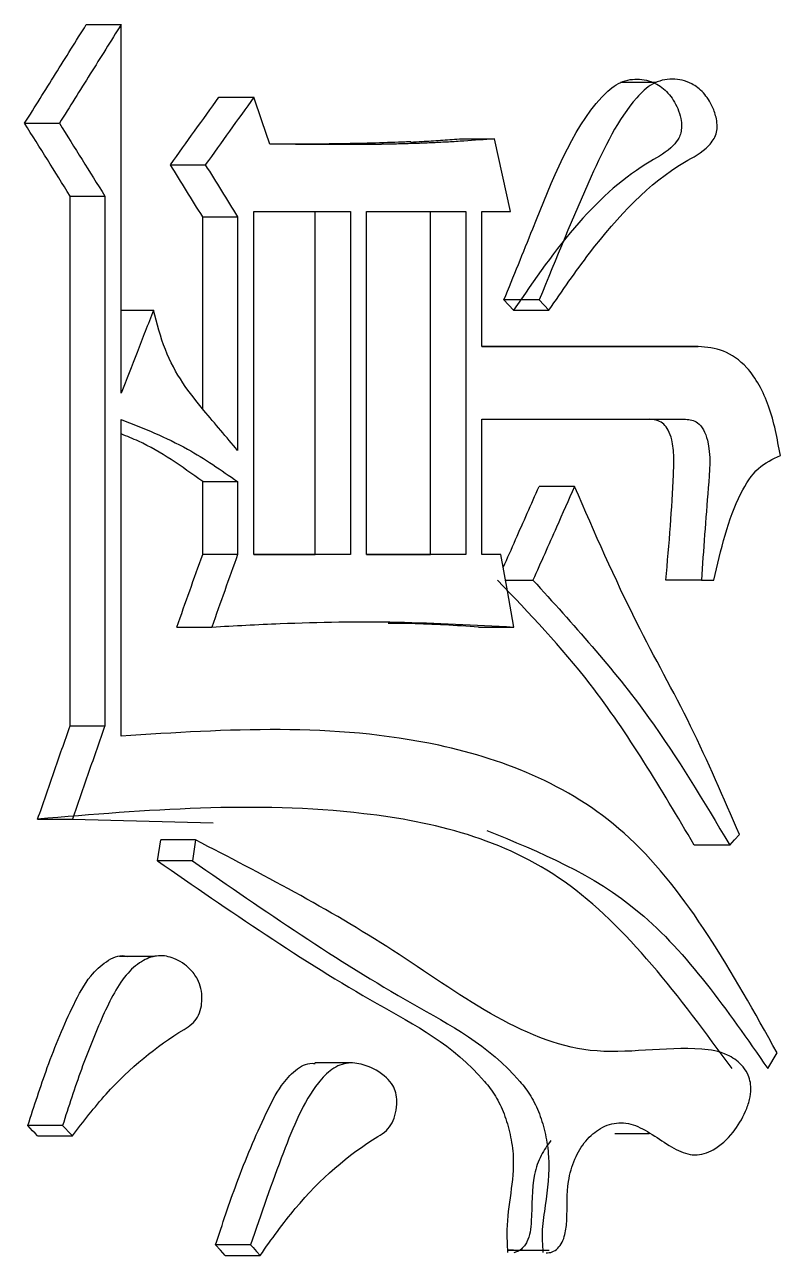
# Model space of a CAD drawing. Header units: millimetres. Extents: x 2404 to 4548, y 1024 to 2541.
# Drawn here: x 3325.802 to 3327.374, y 1245.465 to 1248.028 of the extents above; entities that cross this region are included whole.
import ezdxf

# ---------------------------------------------------------------- set-up
doc = ezdxf.new("R2010")
doc.units = ezdxf.units.MM

msp = doc.modelspace()

# ---------------------------------------------------------------- linework, layer by layer
at = {"color": 7, "linetype": 'Continuous', "lineweight": 25}
for p, q in [((3325.9299, 1248.0283), (3326.0023, 1248.0283)), ((3326.0023, 1247.2603), (3326.0023, 1248.0283)), ((3327.1162, 1247.9079), (3327.0415, 1247.9079)), ((3326.2058, 1247.8769), (3326.2785, 1247.8769)), ((3325.8016, 1247.8228), (3325.8739, 1247.8228)), ((3326.7063, 1247.7903), (3326.7797, 1247.7903)), ((3326.105, 1247.7362), (3326.1776, 1247.7362)), ((3325.8962, 1247.6713), (3325.9686, 1247.6713)), ((3325.8962, 1246.568), (3325.8962, 1247.6713)), ((3325.9686, 1247.6713), (3325.9686, 1246.568)), ((3326.2785, 1246.9249), (3326.2785, 1247.6389)), ((3326.2785, 1247.6389), (3326.4796, 1247.6389)), ((3326.4066, 1246.9249), (3326.4066, 1247.6389)), ((3326.4796, 1247.6389), (3326.4796, 1246.9249)), ((3326.513, 1246.9249), (3326.513, 1247.6389)), ((3326.513, 1247.6389), (3326.7199, 1247.6389)), ((3326.6465, 1246.9249), (3326.6465, 1247.6389)), ((3326.7199, 1247.6389), (3326.7199, 1246.9249)), ((3326.7531, 1247.6389), (3326.813, 1247.6389)), ((3326.7531, 1247.3576), (3326.7531, 1247.6389)), ((3326.1722, 1247.6281), (3326.2449, 1247.6281)), ((3326.1722, 1247.2281), (3326.1722, 1247.6281)), ((3326.2449, 1247.6281), (3326.2449, 1247.1413)), ((3326.8727, 1247.455), (3326.7992, 1247.455)), ((3326.8191, 1247.4334), (3326.7992, 1247.455)), ((3326.8727, 1247.455), (3326.8926, 1247.4334)), ((3326.0023, 1247.4334), (3326.0699, 1247.4334)), ((3327.2034, 1247.3576), (3326.7531, 1247.3576)), ((3326.7531, 1247.3576), (3327.1294, 1247.3576)), ((3327.1294, 1247.3576), (3327.2034, 1247.3576)), ((3326.0023, 1246.5464), (3326.0023, 1247.2061)), ((3326.7531, 1247.2062), (3327.177, 1247.2062)), ((3326.7531, 1246.9249), (3326.7531, 1247.2062)), ((3327.1033, 1247.2062), (3327.1772, 1247.2062)), ((3326.1722, 1247.0764), (3326.2449, 1247.0764)), ((3326.1722, 1246.9249), (3326.1722, 1247.0764)), ((3326.2449, 1247.0764), (3326.2449, 1246.9249)), ((3326.946, 1247.0664), (3326.8724, 1247.0664)), ((3326.2449, 1246.9249), (3326.1722, 1246.9249)), ((3326.4796, 1246.9249), (3326.2785, 1246.9249)), ((3326.2785, 1246.9249), (3326.4066, 1246.9249)), ((3326.4796, 1246.9249), (3326.4066, 1246.9249)), ((3326.7199, 1246.9249), (3326.513, 1246.9249)), ((3326.513, 1246.9249), (3326.6465, 1246.9249)), ((3326.7199, 1246.9249), (3326.6465, 1246.9249)), ((3326.793, 1246.9249), (3326.7531, 1246.9249)), ((3326.793, 1246.9249), (3326.7531, 1246.9249)), ((3326.8025, 1246.871), (3326.8595, 1246.871)), ((3327.21, 1246.8709), (3327.136, 1246.8709)), ((3327.21, 1246.8709), (3327.2363, 1246.8709)), ((3326.1185, 1246.7735), (3326.1911, 1246.7735)), ((3326.7461, 1246.7735), (3326.8196, 1246.7735)), ((3325.8962, 1246.568), (3325.9686, 1246.568)), ((3325.8287, 1246.3733), (3325.9009, 1246.3733)), ((3325.9009, 1246.3733), (3326.1942, 1246.3653)), ((3326.0781, 1246.2867), (3326.0849, 1246.33)), ((3326.1574, 1246.33), (3326.0849, 1246.33)), ((3326.1574, 1246.33), (3326.1507, 1246.2867)), ((3327.2692, 1246.3192), (3327.1952, 1246.3192)), ((3326.1507, 1246.2867), (3326.0781, 1246.2867)), ((3326.0722, 1246.0874), (3325.9989, 1246.0874)), ((3326.4796, 1245.8655), (3326.4058, 1245.8655)), ((3327.3481, 1245.854), (3327.3678, 1245.8864)), ((3325.8806, 1245.7351), (3325.8084, 1245.7351)), ((3325.8286, 1245.7134), (3325.9009, 1245.7134)), ((3327.0296, 1245.7188), (3327.1015, 1245.7187)), ((3326.2717, 1245.4863), (3326.199, 1245.4863)), ((3326.2191, 1245.4647), (3326.2919, 1245.4647)), ((3326.8195, 1245.4754), (3326.8931, 1245.4754))]:
    msp.add_line(p, q, dxfattribs=at)
at = {"color": 7, "linetype": 'Continuous', "lineweight": 25, "flags": 128}
for points in [[(3326.3121, 1247.7795), (3326.2953, 1247.8282), (3326.2785, 1247.8769)], [(3326.813, 1247.6389), (3326.7964, 1247.7146), (3326.7797, 1247.7903)], [(3326.8191, 1247.4334), (3326.8459, 1247.4334), (3326.8693, 1247.4334), (3326.8926, 1247.4334)], [(3326.8196, 1246.7735), (3326.8063, 1246.8492), (3326.793, 1246.9249)], [(3327.2692, 1246.3192), (3327.2792, 1246.3301), (3327.2892, 1246.341)], [(3325.8286, 1245.7134), (3325.8235, 1245.7189), (3325.8183, 1245.7244), (3325.8084, 1245.735)], [(3325.8806, 1245.735), (3325.8858, 1245.7295), (3325.8933, 1245.7215), (3325.9009, 1245.7134)], [(3326.2191, 1245.4646), (3326.214, 1245.4701), (3326.2089, 1245.4756), (3326.199, 1245.4863)], [(3326.2718, 1245.4863), (3326.2769, 1245.4808), (3326.2844, 1245.4727), (3326.2919, 1245.4646)]]:
    msp.add_lwpolyline(points, dxfattribs=at)
at = {"color": 7, "linetype": 'Continuous', "lineweight": 25}
for points, knots in [([(3325.8016, 1247.8228), (3325.823, 1247.857), (3325.8658, 1247.9255), (3325.9086, 1247.994), (3325.9299, 1248.0283)], [0, 0, 0, 0, 0.499999, 1, 1, 1, 1]), ([(3326.0023, 1248.0283), (3325.981, 1247.994), (3325.9382, 1247.9255), (3325.8953, 1247.857), (3325.8739, 1247.8228)], [0, 0, 0, 0, 0.5, 1, 1, 1, 1]), ([(3326.7992, 1247.455), (3326.8192, 1247.5041), (3326.8793, 1247.6517), (3326.9463, 1247.8263), (3327.0365, 1247.9098), (3327.0761, 1247.9173), (3327.112, 1247.9097), (3327.1416, 1247.8879), (3327.159, 1247.8602), (3327.1673, 1247.8349), (3327.1693, 1247.8173), (3327.1677, 1247.8029), (3327.1621, 1247.7889), (3327.1423, 1247.7644), (3327.0659, 1247.7254), (3326.9478, 1247.6207), (3326.8628, 1247.497), (3326.8191, 1247.4334)], [0, 0, 0, 0, 0.117084, 0.352421, 0.392033, 0.4319, 0.470231, 0.500102, 0.530093, 0.545391, 0.556909, 0.565721, 0.574545, 0.589616, 0.642212, 0.816089, 1, 1, 1, 1]), ([(3326.8926, 1247.4334), (3326.9204, 1247.4737), (3327.0042, 1247.5955), (3327.117, 1247.7151), (3327.2143, 1247.7628), (3327.2347, 1247.7871), (3327.2411, 1247.8002), (3327.2435, 1247.8159), (3327.2413, 1247.8357), (3327.2324, 1247.8613), (3327.2151, 1247.8879), (3327.1863, 1247.9096), (3327.1493, 1247.9177), (3327.1084, 1247.9089), (3327.0441, 1247.8474), (3326.9676, 1247.6884), (3326.9077, 1247.541), (3326.8727, 1247.455)], [0, 0, 0, 0, 0.117023, 0.353532, 0.409689, 0.421913, 0.431957, 0.442101, 0.453679, 0.472075, 0.49977, 0.527462, 0.568321, 0.610802, 0.649012, 0.795156, 1, 1, 1, 1]), ([(3326.105, 1247.7362), (3326.1218, 1247.7597), (3326.1554, 1247.8065), (3326.189, 1247.8534), (3326.2058, 1247.8769)], [0, 0, 0, 0, 0.499999, 1, 1, 1, 1]), ([(3326.2785, 1247.8769), (3326.2617, 1247.8534), (3326.2281, 1247.8065), (3326.1945, 1247.7597), (3326.1776, 1247.7362)], [0, 0, 0, 0, 0.499999, 1, 1, 1, 1]), ([(3325.8962, 1247.6713), (3325.8805, 1247.6966), (3325.8489, 1247.747), (3325.8174, 1247.7975), (3325.8016, 1247.8228)], [0, 0, 0, 0, 0.5, 1, 1, 1, 1]), ([(3325.8739, 1247.8228), (3325.8896, 1247.7975), (3325.9212, 1247.747), (3325.9528, 1247.6966), (3325.9686, 1247.6713)], [0, 0, 0, 0, 0.499999, 1, 1, 1, 1]), ([(3326.7797, 1247.7903), (3326.7584, 1247.7887), (3326.7264, 1247.7864), (3326.6837, 1247.7837), (3326.6517, 1247.7821), (3326.6276, 1247.7811), (3326.6089, 1247.7805), (3326.5955, 1247.7801), (3326.5794, 1247.7796), (3326.5634, 1247.7793), (3326.55, 1247.779), (3326.5366, 1247.7788), (3326.5232, 1247.7787), (3326.5071, 1247.7785), (3326.491, 1247.7784), (3326.4749, 1247.7784), (3326.4614, 1247.7784), (3326.448, 1247.7784), (3326.4346, 1247.7784), (3326.4185, 1247.7785), (3326.405, 1247.7786), (3326.3943, 1247.7787), (3326.3862, 1247.7787), (3326.3795, 1247.7788), (3326.3728, 1247.7789), (3326.366, 1247.7789), (3326.358, 1247.779), (3326.3499, 1247.7791), (3326.3432, 1247.7792), (3326.3364, 1247.7792), (3326.3311, 1247.7793), (3326.3257, 1247.7794), (3326.3216, 1247.7794), (3326.3171, 1247.7794), (3326.3139, 1247.7795), (3326.3121, 1247.7795)], [0, 0, 0, 0, 0.137495, 0.206243, 0.274991, 0.343739, 0.360926, 0.3953, 0.429674, 0.464048, 0.498422, 0.515609, 0.549982, 0.584356, 0.61873, 0.653104, 0.687478, 0.704665, 0.739038, 0.773412, 0.807786, 0.824973, 0.84216, 0.859347, 0.86794, 0.885127, 0.902314, 0.919501, 0.936688, 0.945281, 0.962468, 0.971061, 0.979655, 0.988248, 1, 1, 1, 1]), ([(3326.6055, 1247.7836), (3326.6058, 1247.7838), (3326.6063, 1247.7842), (3326.5667, 1247.7827), (3326.4783, 1247.7799), (3326.4013, 1247.7794), (3326.359, 1247.7793), (3326.3408, 1247.7793), (3326.3359, 1247.7793), (3326.3367, 1247.7793), (3326.3371, 1247.7793)], [0, 0, 0, 0, 0.052384, 0.110274, 0.515479, 0.735215, 0.874993, 0.913924, 0.954066, 1, 1, 1, 1]), ([(3326.6055, 1247.7837), (3326.613, 1247.7841), (3326.6336, 1247.7852), (3326.6672, 1247.7875), (3326.6933, 1247.7894), (3326.7063, 1247.7903)], [0, 0, 0, 0, 0.2229786, 0.6114861, 1, 1, 1, 1]), ([(3326.1722, 1247.6281), (3326.161, 1247.6461), (3326.1386, 1247.6821), (3326.1162, 1247.7182), (3326.105, 1247.7362)], [0, 0, 0, 0, 0.5, 1, 1, 1, 1]), ([(3326.1776, 1247.7362), (3326.1889, 1247.7182), (3326.2113, 1247.6821), (3326.2337, 1247.6461), (3326.2449, 1247.6281)], [0, 0, 0, 0, 0.499999, 1, 1, 1, 1]), ([(3326.0698, 1247.4334), (3326.0641, 1247.4187), (3326.0527, 1247.3894), (3326.0302, 1247.3317), (3326.0134, 1247.2887), (3326.0023, 1247.2603)], [0, 0, 0, 0, 0.253937, 0.507874, 1, 1, 1, 1]), ([(3326.2449, 1247.1413), (3326.2214, 1247.169), (3326.1827, 1247.2147), (3326.1293, 1247.2804), (3326.0914, 1247.35), (3326.0771, 1247.4054), (3326.0699, 1247.4334)], [0, 0, 0, 0, 0.334901, 0.5526, 0.773626, 1, 1, 1, 1]), ([(3327.3744, 1247.1305), (3327.3679, 1247.1658), (3327.3552, 1247.2352), (3327.3117, 1247.314), (3327.2569, 1247.3531), (3327.2212, 1247.3561), (3327.2034, 1247.3576)], [0, 0, 0, 0, 0.292672, 0.574648, 0.788772, 1, 1, 1, 1]), ([(3326.0023, 1247.2061), (3326.049, 1247.1876), (3326.1326, 1247.1544), (3326.2105, 1247.1003), (3326.2449, 1247.0764)], [0, 0, 0, 0, 0.557901, 1, 1, 1, 1]), ([(3327.136, 1246.8709), (3327.1394, 1246.9086), (3327.1459, 1246.9817), (3327.151, 1247.0674), (3327.1535, 1247.1273), (3327.1506, 1247.1598), (3327.1419, 1247.183), (3327.1321, 1247.1971), (3327.1187, 1247.2048), (3327.1088, 1247.2057), (3327.1031, 1247.2062)], [0, 0, 0, 0, 0.301012, 0.582195, 0.678316, 0.775434, 0.835729, 0.884225, 0.932949, 1, 1, 1, 1]), ([(3327.177, 1247.2062), (3327.1858, 1247.2053), (3327.2, 1247.2039), (3327.2154, 1247.1847), (3327.2312, 1247.1405), (3327.2212, 1247.0297), (3327.2144, 1246.934), (3327.21, 1246.8709)], [0, 0, 0, 0, 0.100834, 0.16221, 0.226726, 0.489604, 1, 1, 1, 1]), ([(3326.1722, 1247.0764), (3326.1286, 1247.1077), (3326.0737, 1247.1472), (3326.0146, 1247.1708), (3326.0023, 1247.1757)], [0, 0, 0, 0, 0.792726, 1, 1, 1, 1]), ([(3327.2363, 1246.8709), (3327.2507, 1246.9345), (3327.2705, 1247.0223), (3327.3262, 1247.1089), (3327.3585, 1247.1234), (3327.3744, 1247.1305)], [0, 0, 0, 0, 0.572425, 0.789887, 1, 1, 1, 1]), ([(3326.7978, 1246.8977), (3326.8064, 1246.917), (3326.823, 1246.9547), (3326.8478, 1247.0108), (3326.8641, 1247.0476), (3326.8722, 1247.066)], [0, 0, 0, 0, 0.344069, 0.672034, 1, 1, 1, 1]), ([(3326.9459, 1247.066), (3326.9334, 1247.0378), (3326.9128, 1246.9912), (3326.884, 1246.9262), (3326.8677, 1246.8894), (3326.8595, 1246.871)], [0, 0, 0, 0, 0.433599, 0.716799, 1, 1, 1, 1]), ([(3327.2892, 1246.3411), (3327.2564, 1246.4175), (3327.1908, 1246.5704), (3327.063, 1246.7976), (3326.988, 1246.9699), (3326.9461, 1247.066)], [0, 0, 0, 0, 0.306675, 0.613603, 1, 1, 1, 1]), ([(3326.1185, 1246.7735), (3326.1274, 1246.7987), (3326.1453, 1246.8492), (3326.1632, 1246.8997), (3326.1722, 1246.9249)], [0, 0, 0, 0, 0.5, 1, 1, 1, 1]), ([(3327.1952, 1246.3192), (3327.1262, 1246.436), (3327.004, 1246.6428), (3326.8521, 1246.8018), (3326.786, 1246.871)], [0, 0, 0, 0, 0.564924, 1, 1, 1, 1]), ([(3326.8595, 1246.871), (3326.9425, 1246.7799), (3327.092, 1246.616), (3327.2147, 1246.4105), (3327.2692, 1246.3192)], [0, 0, 0, 0, 0.55543, 1, 1, 1, 1]), ([(3326.1911, 1246.7735), (3326.2386, 1246.7761), (3326.3675, 1246.7833), (3326.5774, 1246.7865), (3326.7388, 1246.7778), (3326.8196, 1246.7735)], [0, 0, 0, 0, 0.225447, 0.61244, 1, 1, 1, 1]), ([(3326.7461, 1246.7735), (3326.6992, 1246.7765), (3326.6368, 1246.7804), (3326.5739, 1246.781), (3326.5582, 1246.7811)], [0, 0, 0, 0, 0.75073, 1, 1, 1, 1]), ([(3325.8287, 1246.3733), (3325.8399, 1246.4057), (3325.8625, 1246.4706), (3325.885, 1246.5355), (3325.8962, 1246.568)], [0, 0, 0, 0, 0.5, 1, 1, 1, 1]), ([(3327.3678, 1245.8864), (3327.2741, 1246.0543), (3327.0902, 1246.384), (3326.5843, 1246.5835), (3326.2229, 1246.5604), (3326.0023, 1246.5464)], [0, 0, 0, 0, 0.287943, 0.565415, 1, 1, 1, 1]), ([(3327.274, 1245.854), (3327.1643, 1246.0027), (3326.9481, 1246.2959), (3326.4241, 1246.4234), (3326.0545, 1246.3923), (3325.8287, 1246.3733)], [0, 0, 0, 0, 0.285883, 0.56379, 1, 1, 1, 1]), ([(3326.7636, 1246.3497), (3326.874, 1246.3047), (3327.0982, 1246.2134), (3327.264, 1245.975), (3327.3481, 1245.854)], [0, 0, 0, 0, 0.492709, 1, 1, 1, 1]), ([(3326.8869, 1245.4698), (3326.8912, 1245.4701), (3326.8997, 1245.4706), (3326.9113, 1245.4789), (3326.9207, 1245.4912), (3326.9279, 1245.5118), (3326.9318, 1245.555), (3326.9287, 1245.6099), (3326.9452, 1245.6669), (3326.9688, 1245.7053), (3327.0006, 1245.7321), (3327.0384, 1245.7444), (3327.0939, 1245.7315), (3327.1417, 1245.6892), (3327.1961, 1245.6697), (3327.2386, 1245.6827), (3327.2749, 1245.7165), (3327.2993, 1245.7552), (3327.3105, 1245.7876), (3327.3136, 1245.8098), (3327.3119, 1245.8289), (3327.3053, 1245.8465), (3327.2898, 1245.8667), (3327.2579, 1245.8885), (3327.1514, 1245.9041), (3326.9092, 1245.8516), (3326.5688, 1246.1167), (3326.2948, 1246.2588), (3326.1574, 1246.33)], [0, 0, 0, 0, 0.006979, 0.013925, 0.020645, 0.027359, 0.039158, 0.068779, 0.087565, 0.106337, 0.125711, 0.147046, 0.168852, 0.216529, 0.237968, 0.259695, 0.286308, 0.307882, 0.318004, 0.326525, 0.332753, 0.33899, 0.348555, 0.366353, 0.396306, 0.524136, 0.761431, 1, 1, 1, 1]), ([(3326.0781, 1246.2867), (3326.2282, 1246.1826), (3326.4537, 1246.0261), (3326.7037, 1245.8985), (3326.7823, 1245.7975), (3326.8003, 1245.7598), (3326.8129, 1245.7169), (3326.8253, 1245.6352), (3326.8021, 1245.5534), (3326.8059, 1245.4866), (3326.8068, 1245.4708)], [0, 0, 0, 0, 0.492457, 0.740078, 0.770604, 0.801348, 0.832638, 0.86482, 0.96803, 1, 1, 1, 1]), ([(3326.1507, 1246.2867), (3326.301, 1246.1826), (3326.5268, 1246.0261), (3326.7771, 1245.8985), (3326.8558, 1245.7975), (3326.8738, 1245.7598), (3326.8866, 1245.7169), (3326.8957, 1245.6523), (3326.8884, 1245.585), (3326.877, 1245.5198), (3326.8793, 1245.4867), (3326.8803, 1245.4708)], [0, 0, 0, 0, 0.492538, 0.7401909, 0.7707097, 0.8014398, 0.8327072, 0.8648615, 0.9333586, 0.96806, 1, 1, 1, 1]), ([(3325.8084, 1245.735), (3325.8214, 1245.7756), (3325.8494, 1245.8626), (3325.8924, 1245.9672), (3325.9336, 1246.0445), (3325.9709, 1246.0782), (3325.9989, 1246.0919), (3326.0135, 1246.0879), (3326.0155, 1246.0874)], [0, 0, 0, 0, 0.275445, 0.590352, 0.751539, 0.866997, 0.982537, 1, 1, 1, 1]), ([(3325.9009, 1245.7134), (3325.9239, 1245.7434), (3325.9933, 1245.8339), (3326.0814, 1245.9042), (3326.1491, 1245.9449), (3326.162, 1245.9596), (3326.169, 1245.9785), (3326.1714, 1245.9994), (3326.1694, 1246.0208), (3326.1611, 1246.0431), (3326.1422, 1246.0665), (3326.1145, 1246.0848), (3326.0803, 1246.0914), (3326.0468, 1246.0805), (3326.0028, 1246.0438), (3325.9618, 1245.9606), (3325.9184, 1245.8528), (3325.8932, 1245.7744), (3325.8806, 1245.735)], [0, 0, 0, 0, 0.117103, 0.353724, 0.376614, 0.395602, 0.414782, 0.431323, 0.450524, 0.470069, 0.496423, 0.543443, 0.584386, 0.625263, 0.671715, 0.773941, 0.886489, 1, 1, 1, 1]), ([(3326.199, 1245.4863), (3326.2133, 1245.5298), (3326.2442, 1245.6242), (3326.2909, 1245.7343), (3326.3311, 1245.8153), (3326.3641, 1245.8517), (3326.3899, 1245.8664), (3326.404, 1245.8644), (3326.4061, 1245.8641)], [0, 0, 0, 0, 0.286915, 0.622528, 0.772296, 0.87694, 0.98188, 1, 1, 1, 1]), ([(3326.2919, 1245.4647), (3326.3157, 1245.4982), (3326.3877, 1245.5996), (3326.4809, 1245.679), (3326.554, 1245.7227), (3326.567, 1245.74), (3326.5745, 1245.7614), (3326.577, 1245.7833), (3326.5748, 1245.8034), (3326.5675, 1245.8211), (3326.5468, 1245.8443), (3326.5149, 1245.8608), (3326.4753, 1245.8686), (3326.4406, 1245.855), (3326.388, 1245.799), (3326.334, 1245.6684), (3326.2937, 1245.5507), (3326.2717, 1245.4863)], [0, 0, 0, 0, 0.118687, 0.359196, 0.382949, 0.402078, 0.421221, 0.441113, 0.455768, 0.470498, 0.490908, 0.548404, 0.590662, 0.633125, 0.674263, 0.821867, 1, 1, 1, 1]), ([(3326.8966, 1245.7037), (3326.8895, 1245.6939), (3326.8751, 1245.674), (3326.8553, 1245.6176), (3326.8586, 1245.5607), (3326.8542, 1245.5133), (3326.8489, 1245.4956), (3326.842, 1245.4843), (3326.8353, 1245.4773), (3326.8277, 1245.4721), (3326.8222, 1245.4707), (3326.8195, 1245.47)], [0, 0, 0, 0, 0.15426, 0.313076, 0.663715, 0.74798, 0.82718, 0.867553, 0.910966, 0.957472, 1, 1, 1, 1]), ([(3326.8191, 1245.4754), (3326.8165, 1245.4754), (3326.8124, 1245.4754), (3326.8082, 1245.4754), (3326.8069, 1245.4754), (3326.8068, 1245.4754), (3326.8068, 1245.4754), (3326.8095, 1245.4754), (3326.8264, 1245.4754), (3326.8504, 1245.4754), (3326.8756, 1245.4754), (3326.8927, 1245.4754)], [0, 0, 0, 0, 0.098322, 0.150223, 0.156042, 0.157925, 0.159189, 0.159644, 0.360233, 0.564728, 1, 1, 1, 1])]:
    msp.add_open_spline(points, degree=3, knots=knots, dxfattribs=at)
for points in [[(3326.2449, 1246.9249), (3326.2359, 1246.8997), (3326.218, 1246.8492), (3326.2001, 1246.7987), (3326.1911, 1246.7735)], [(3325.9686, 1246.568), (3325.9573, 1246.5355), (3325.9348, 1246.4706), (3325.9122, 1246.4057), (3325.9009, 1246.3733)]]:
    msp.add_open_spline(points, degree=3, dxfattribs=at)

doc.saveas('drawing.dxf')
